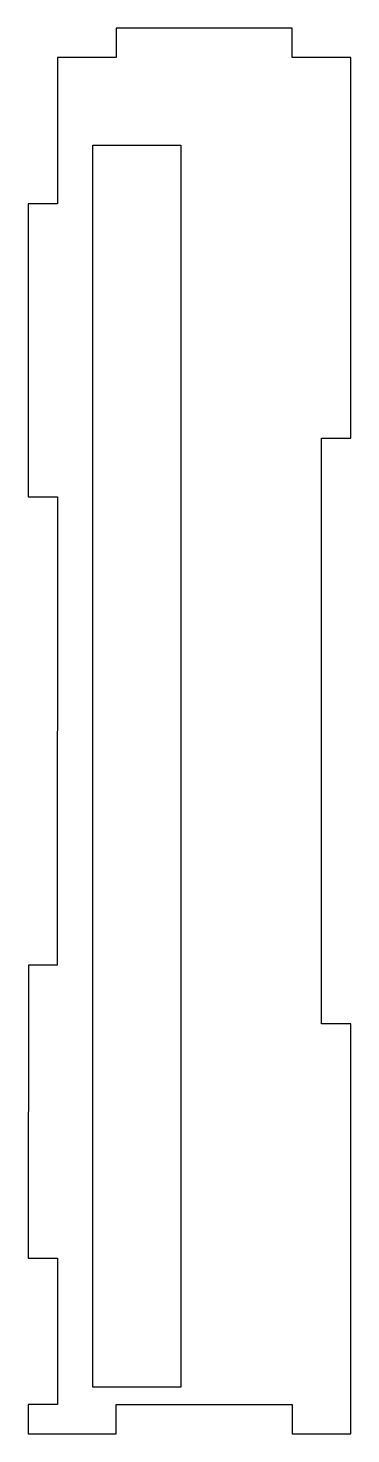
# Model space of a CAD drawing. Extents: x 0 to 55, y -120 to 120.
import ezdxf

# ---------------------------------------------------------------- set-up
doc = ezdxf.new("R2010")
doc.units = 0
doc.layers.get('0').update_dxf_attribs({"linetype": 'continuous'})

# ---------------------------------------------------------------- blocks, each defined once
blk = doc.blocks.new('FACEFEAT')
at = {"color": 0}
for p, q in [((15, 120), (15, 115)), ((45, 120), (15, 120)), ((45, 115), (45, 120)), ((15, 115), (5, 115)), ((5, 115), (5, 90)), ((55, 115), (45, 115)), ((55, 50), (55, 115)), ((11, -112), (11, 100)), ((11, 100), (26, 100)), ((26, 100), (26, -112)), ((5, 90), (0, 90)), ((0, 90), (0, 40)), ((50, 50), (55, 50)), ((50, -50), (50, 50)), ((0, 40), (5, 40)), ((5, 40), (4.94, -39.99)), ((0.08, -39.98), (0, -90)), ((4.94, -39.99), (0.08, -39.98)), ((55, -50), (50, -50)), ((55, -120), (55, -50)), ((0, -90), (5, -90)), ((5, -90), (5, -115)), ((26, -112), (11, -112)), ((5, -115), (0, -115)), ((0, -115), (0, -120)), ((15, -115), (45, -115)), ((15, -120), (15, -115)), ((45, -115), (45, -120)), ((0, -120), (15, -120)), ((45, -120), (55, -120))]:
    blk.add_line(p, q, dxfattribs=at)

msp = doc.modelspace()

# ---------------------------------------------------------------- block references
at = {"color": 0}
msp.add_blockref('FACEFEAT', (0, 0), dxfattribs=at)

doc.saveas('drawing.dxf')
